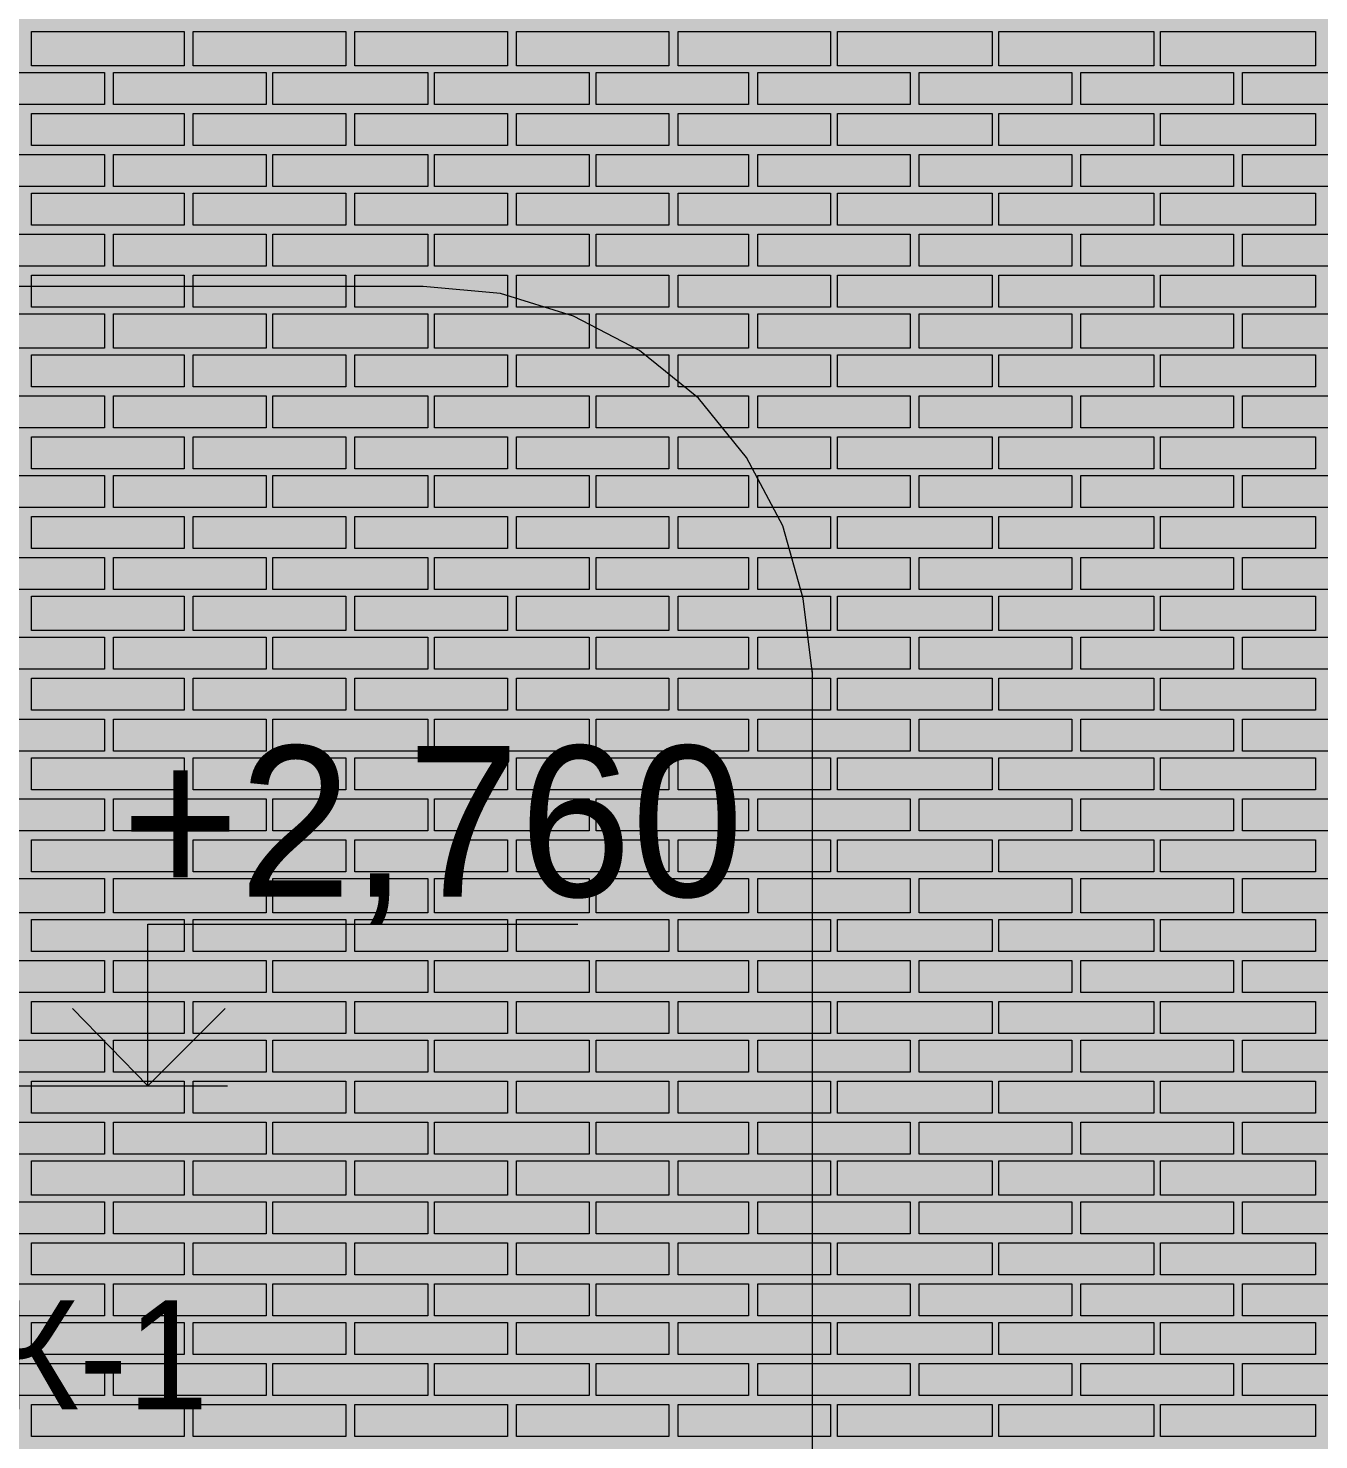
# Model space of a CAD drawing. Header units: millimetres. Extents: x -28928 to 100580, y -22867 to 36490.
# Drawn here: x 61346 to 63745, y -2663 to -40 of the extents above; entities that cross this region are included whole.
import ezdxf

# ---------------------------------------------------------------- set-up
doc = ezdxf.new("R2010")
doc.units = ezdxf.units.MM
doc.layers.add('PDF _Геометрия', color=7, linetype='Continuous', true_color=0x8f8e8d)
doc.layers.add('PDF _Сплошная заливка', color=7, linetype='Continuous', true_color=0xffffff)
doc.layers.add('PDF _Текст', color=7, linetype='Continuous')

msp = doc.modelspace()

# ---------------------------------------------------------------- hatches: boundary and pattern name
at = {"layer": 'PDF _Сплошная заливка', "true_color": 0xdcd6cf, "transparency": 33554559}
msp.add_hatch(color=254, dxfattribs=at).paths.add_polyline_path([(60798.36313073174, -2005.494765792853), (60798.36313073174, -4713.187073485198), (70224.51697688567, -4713.187073485198), (70224.51697688567, -1463.956304254396), (74070.28620765495, -1463.956304254396), (74070.28620765495, -4713.187073485198), (82294.90159227043, -4713.187073485198), (82294.90159227043, 9028.35138805342), (55763.74774611626, 9028.35138805342), (55763.74774611626, -4713.187073485198), (56851.05543842399, -4713.187073485198), (56851.05543842399, -1463.956304254396), (58251.4400538086, -1463.956304254396), (58251.4400538086, -4713.187073485198), (59499.51697688556, -4713.187073485198), (59499.51697688556, -2005.494765792853)])

# ---------------------------------------------------------------- linework, layer by layer
at = {"layer": 'PDF _Геометрия', "lineweight": 9}
for points in [[(61636.05543842405, -110.1101504082217), (61496.44005380866, -110.1101504082217), (61352.59389996251, -110.1101504082217), (61352.59389996251, -46.64861194668265), (61496.44005380866, -46.64861194668265), (61636.05543842405, -46.64861194668265)], [(61936.44005380866, -110.1101504082217), (61796.82466919327, -110.1101504082217), (61652.9785153471, -110.1101504082217), (61652.9785153471, -46.64861194668265), (61796.82466919327, -46.64861194668265), (61936.44005380866, -46.64861194668265)], [(62236.82466919327, -110.1101504082217), (62097.20928457788, -110.1101504082217), (61953.36313073176, -110.1101504082217), (61953.36313073176, -46.64861194668265), (62097.20928457788, -46.64861194668265), (62236.82466919327, -46.64861194668265)], [(62537.20928457787, -110.1101504082217), (62393.36313073174, -110.1101504082217), (62253.74774611635, -110.1101504082217), (62253.74774611635, -46.64861194668265), (62393.36313073174, -46.64861194668265), (62537.20928457787, -46.64861194668265)], [(62837.59389996252, -110.1101504082217), (62693.74774611635, -110.1101504082217), (62554.13236150096, -110.1101504082217), (62554.13236150096, -46.64861194668265), (62693.74774611635, -46.64861194668265), (62837.59389996252, -46.64861194668265)], [(63137.97851534712, -110.1101504082217), (62994.13236150096, -110.1101504082217), (62850.28620765482, -110.1101504082217), (62850.28620765482, -46.64861194668265), (62994.13236150096, -46.64861194668265), (63137.97851534712, -46.64861194668265)], [(63438.36313073173, -110.1101504082217), (63294.5169768856, -110.1101504082217), (63150.67082303943, -110.1101504082217), (63150.67082303943, -46.64861194668265), (63294.5169768856, -46.64861194668265), (63438.36313073173, -46.64861194668265)], [(63738.74774611638, -110.1101504082217), (63594.90159227021, -110.1101504082217), (63451.05543842404, -110.1101504082217), (63451.05543842404, -46.64861194668265), (63594.90159227021, -46.64861194668265), (63738.74774611638, -46.64861194668265)], [(61487.9785153471, -122.8024581005302), (61487.9785153471, -182.033227331307), (61204.51697688558, -182.033227331307), (61204.51697688558, -122.8024581005302)], [(61788.36313073174, -122.8024581005302), (61788.36313073174, -182.033227331307), (61504.90159227019, -182.033227331307), (61504.90159227019, -122.8024581005302)], [(62088.74774611635, -122.8024581005302), (62088.74774611635, -182.033227331307), (61801.05543842405, -182.033227331307), (61801.05543842405, -122.8024581005302)], [(62389.13236150096, -122.8024581005302), (62389.13236150096, -182.033227331307), (62101.44005380866, -182.033227331307), (62101.44005380866, -122.8024581005302)], [(62685.28620765482, -122.8024581005302), (62685.28620765482, -182.033227331307), (62401.82466919327, -182.033227331307), (62401.82466919327, -122.8024581005302)], [(62985.67082303943, -122.8024581005302), (62985.67082303943, -182.033227331307), (62702.20928457788, -182.033227331307), (62702.20928457788, -122.8024581005302)], [(63286.05543842404, -122.8024581005302), (63286.05543842404, -182.033227331307), (63002.59389996252, -182.033227331307), (63002.59389996252, -122.8024581005302)], [(63586.44005380868, -122.8024581005302), (63586.44005380868, -182.033227331307), (63302.97851534713, -182.033227331307), (63302.97851534713, -122.8024581005302)], [(63886.82466919329, -122.8024581005302), (63886.82466919329, -182.033227331307), (63603.36313073173, -182.033227331307), (63603.36313073173, -122.8024581005302)], [(61636.05543842405, -258.1870734851545), (61496.44005380866, -258.1870734851545), (61352.59389996251, -258.1870734851545), (61352.59389996251, -198.9563042543778), (61496.44005380866, -198.9563042543778), (61636.05543842405, -198.9563042543778)], [(61936.44005380866, -258.1870734851545), (61796.82466919327, -258.1870734851545), (61652.9785153471, -258.1870734851545), (61652.9785153471, -198.9563042543778), (61796.82466919327, -198.9563042543778), (61936.44005380866, -198.9563042543778)], [(62236.82466919327, -258.1870734851545), (62097.20928457788, -258.1870734851545), (61953.36313073176, -258.1870734851545), (61953.36313073176, -198.9563042543778), (62097.20928457788, -198.9563042543778), (62236.82466919327, -198.9563042543778)], [(62537.20928457787, -258.1870734851545), (62393.36313073174, -258.1870734851545), (62253.74774611635, -258.1870734851545), (62253.74774611635, -198.9563042543778), (62393.36313073174, -198.9563042543778), (62537.20928457787, -198.9563042543778)], [(62837.59389996252, -258.1870734851545), (62693.74774611635, -258.1870734851545), (62554.13236150096, -258.1870734851545), (62554.13236150096, -198.9563042543778), (62693.74774611635, -198.9563042543778), (62837.59389996252, -198.9563042543778)], [(63137.97851534712, -258.1870734851545), (62994.13236150096, -258.1870734851545), (62850.28620765482, -258.1870734851545), (62850.28620765482, -198.9563042543778), (62994.13236150096, -198.9563042543778), (63137.97851534712, -198.9563042543778)], [(63438.36313073173, -258.1870734851545), (63294.5169768856, -258.1870734851545), (63150.67082303943, -258.1870734851545), (63150.67082303943, -198.9563042543778), (63294.5169768856, -198.9563042543778), (63438.36313073173, -198.9563042543778)], [(63738.74774611638, -258.1870734851545), (63594.90159227021, -258.1870734851545), (63451.05543842404, -258.1870734851545), (63451.05543842404, -198.9563042543778), (63594.90159227021, -198.9563042543778), (63738.74774611638, -198.9563042543778)], [(61487.9785153471, -275.1101504082253), (61487.9785153471, -334.3409196389985), (61204.51697688558, -334.3409196389985), (61204.51697688558, -275.1101504082253)], [(61788.36313073174, -275.1101504082253), (61788.36313073174, -334.3409196389985), (61504.90159227019, -334.3409196389985), (61504.90159227019, -275.1101504082253)], [(62088.74774611635, -275.1101504082253), (62088.74774611635, -334.3409196389985), (61801.05543842405, -334.3409196389985), (61801.05543842405, -275.1101504082253)], [(62389.13236150096, -275.1101504082253), (62389.13236150096, -334.3409196389985), (62101.44005380866, -334.3409196389985), (62101.44005380866, -275.1101504082253)], [(62685.28620765482, -275.1101504082253), (62685.28620765482, -334.3409196389985), (62401.82466919327, -334.3409196389985), (62401.82466919327, -275.1101504082253)], [(62985.67082303943, -275.1101504082253), (62985.67082303943, -334.3409196389985), (62702.20928457788, -334.3409196389985), (62702.20928457788, -275.1101504082253)], [(63286.05543842404, -275.1101504082253), (63286.05543842404, -334.3409196389985), (63002.59389996252, -334.3409196389985), (63002.59389996252, -275.1101504082253)], [(63586.44005380868, -275.1101504082253), (63586.44005380868, -334.3409196389985), (63302.97851534713, -334.3409196389985), (63302.97851534713, -275.1101504082253)], [(63886.82466919329, -275.1101504082253), (63886.82466919329, -334.3409196389985), (63603.36313073173, -334.3409196389985), (63603.36313073173, -275.1101504082253)], [(61636.05543842405, -406.2639965620656), (61496.44005380866, -406.2639965620656), (61352.59389996251, -406.2639965620656), (61352.59389996251, -347.033227331307), (61496.44005380866, -347.033227331307), (61636.05543842405, -347.033227331307)], [(61936.44005380866, -406.2639965620656), (61796.82466919327, -406.2639965620656), (61652.9785153471, -406.2639965620656), (61652.9785153471, -347.033227331307), (61796.82466919327, -347.033227331307), (61936.44005380866, -347.033227331307)], [(62236.82466919327, -406.2639965620656), (62097.20928457788, -406.2639965620656), (61953.36313073176, -406.2639965620656), (61953.36313073176, -347.033227331307), (62097.20928457788, -347.033227331307), (62236.82466919327, -347.033227331307)], [(62537.20928457787, -406.2639965620656), (62393.36313073174, -406.2639965620656), (62253.74774611635, -406.2639965620656), (62253.74774611635, -347.033227331307), (62393.36313073174, -347.033227331307), (62537.20928457787, -347.033227331307)], [(62837.59389996252, -406.2639965620656), (62693.74774611635, -406.2639965620656), (62554.13236150096, -406.2639965620656), (62554.13236150096, -347.033227331307), (62693.74774611635, -347.033227331307), (62837.59389996252, -347.033227331307)], [(63137.97851534712, -406.2639965620656), (62994.13236150096, -406.2639965620656), (62850.28620765482, -406.2639965620656), (62850.28620765482, -347.033227331307), (62994.13236150096, -347.033227331307), (63137.97851534712, -347.033227331307)], [(63438.36313073173, -406.2639965620656), (63294.5169768856, -406.2639965620656), (63150.67082303943, -406.2639965620656), (63150.67082303943, -347.033227331307), (63294.5169768856, -347.033227331307), (63438.36313073173, -347.033227331307)], [(63738.74774611638, -406.2639965620656), (63594.90159227021, -406.2639965620656), (63451.05543842404, -406.2639965620656), (63451.05543842404, -347.033227331307), (63594.90159227021, -347.033227331307), (63738.74774611638, -347.033227331307)], [(61487.9785153471, -423.1870734851545), (61487.9785153471, -482.4178427159131), (61204.51697688558, -482.4178427159131), (61204.51697688558, -423.1870734851545)], [(61788.36313073174, -423.1870734851545), (61788.36313073174, -482.4178427159131), (61504.90159227019, -482.4178427159131), (61504.90159227019, -423.1870734851545)], [(62088.74774611635, -423.1870734851545), (62088.74774611635, -482.4178427159131), (61801.05543842405, -482.4178427159131), (61801.05543842405, -423.1870734851545)], [(62389.13236150096, -423.1870734851545), (62389.13236150096, -482.4178427159131), (62101.44005380866, -482.4178427159131), (62101.44005380866, -423.1870734851545)], [(62685.28620765482, -423.1870734851545), (62685.28620765482, -482.4178427159131), (62401.82466919327, -482.4178427159131), (62401.82466919327, -423.1870734851545)], [(62985.67082303943, -423.1870734851545), (62985.67082303943, -482.4178427159131), (62702.20928457788, -482.4178427159131), (62702.20928457788, -423.1870734851545)], [(63286.05543842404, -423.1870734851545), (63286.05543842404, -482.4178427159131), (63002.59389996252, -482.4178427159131), (63002.59389996252, -423.1870734851545)], [(63586.44005380868, -423.1870734851545), (63586.44005380868, -482.4178427159131), (63302.97851534713, -482.4178427159131), (63302.97851534713, -423.1870734851545)], [(63886.82466919329, -423.1870734851545), (63886.82466919329, -482.4178427159131), (63603.36313073173, -482.4178427159131), (63603.36313073173, -423.1870734851545)], [(61636.05543842405, -558.5716888697607), (61496.44005380866, -558.5716888697607), (61352.59389996251, -558.5716888697607), (61352.59389996251, -499.3409196390021), (61496.44005380866, -499.3409196390021), (61636.05543842405, -499.3409196390021)], [(61936.44005380866, -558.5716888697607), (61796.82466919327, -558.5716888697607), (61652.9785153471, -558.5716888697607), (61652.9785153471, -499.3409196390021), (61796.82466919327, -499.3409196390021), (61936.44005380866, -499.3409196390021)], [(62236.82466919327, -558.5716888697607), (62097.20928457788, -558.5716888697607), (61953.36313073176, -558.5716888697607), (61953.36313073176, -499.3409196390021), (62097.20928457788, -499.3409196390021), (62236.82466919327, -499.3409196390021)], [(62537.20928457787, -558.5716888697607), (62393.36313073174, -558.5716888697607), (62253.74774611635, -558.5716888697607), (62253.74774611635, -499.3409196390021), (62393.36313073174, -499.3409196390021), (62537.20928457787, -499.3409196390021)], [(62837.59389996252, -558.5716888697607), (62693.74774611635, -558.5716888697607), (62554.13236150096, -558.5716888697607), (62554.13236150096, -499.3409196390021), (62693.74774611635, -499.3409196390021), (62837.59389996252, -499.3409196390021)], [(63137.97851534712, -558.5716888697607), (62994.13236150096, -558.5716888697607), (62850.28620765482, -558.5716888697607), (62850.28620765482, -499.3409196390021), (62994.13236150096, -499.3409196390021), (63137.97851534712, -499.3409196390021)], [(63438.36313073173, -558.5716888697607), (63294.5169768856, -558.5716888697607), (63150.67082303943, -558.5716888697607), (63150.67082303943, -499.3409196390021), (63294.5169768856, -499.3409196390021), (63438.36313073173, -499.3409196390021)], [(63738.74774611638, -558.5716888697607), (63594.90159227021, -558.5716888697607), (63451.05543842404, -558.5716888697607), (63451.05543842404, -499.3409196390021), (63594.90159227021, -499.3409196390021), (63738.74774611638, -499.3409196390021)], [(61487.9785153471, -571.2639965620656), (61487.9785153471, -634.7255350236046), (61204.51697688558, -634.7255350236046), (61204.51697688558, -571.2639965620656)], [(61788.36313073174, -571.2639965620656), (61788.36313073174, -634.7255350236046), (61504.90159227019, -634.7255350236046), (61504.90159227019, -571.2639965620656)], [(62088.74774611635, -571.2639965620656), (62088.74774611635, -634.7255350236046), (61801.05543842405, -634.7255350236046), (61801.05543842405, -571.2639965620656)], [(62389.13236150096, -571.2639965620656), (62389.13236150096, -634.7255350236046), (62101.44005380866, -634.7255350236046), (62101.44005380866, -571.2639965620656)], [(62685.28620765482, -571.2639965620656), (62685.28620765482, -634.7255350236046), (62401.82466919327, -634.7255350236046), (62401.82466919327, -571.2639965620656)], [(62985.67082303943, -571.2639965620656), (62985.67082303943, -634.7255350236046), (62702.20928457788, -634.7255350236046), (62702.20928457788, -571.2639965620656)], [(63286.05543842404, -571.2639965620656), (63286.05543842404, -634.7255350236046), (63002.59389996252, -634.7255350236046), (63002.59389996252, -571.2639965620656)], [(63586.44005380868, -571.2639965620656), (63586.44005380868, -634.7255350236046), (63302.97851534713, -634.7255350236046), (63302.97851534713, -571.2639965620656)], [(63886.82466919329, -571.2639965620656), (63886.82466919329, -634.7255350236046), (63603.36313073173, -634.7255350236046), (63603.36313073173, -571.2639965620656)], [(61636.05543842405, -706.6486119466899), (61496.44005380866, -706.6486119466899), (61352.59389996251, -706.6486119466899), (61352.59389996251, -647.4178427159131), (61496.44005380866, -647.4178427159131), (61636.05543842405, -647.4178427159131)], [(61936.44005380866, -706.6486119466899), (61796.82466919327, -706.6486119466899), (61652.9785153471, -706.6486119466899), (61652.9785153471, -647.4178427159131), (61796.82466919327, -647.4178427159131), (61936.44005380866, -647.4178427159131)], [(62236.82466919327, -706.6486119466899), (62097.20928457788, -706.6486119466899), (61953.36313073176, -706.6486119466899), (61953.36313073176, -647.4178427159131), (62097.20928457788, -647.4178427159131), (62236.82466919327, -647.4178427159131)], [(62537.20928457787, -706.6486119466899), (62393.36313073174, -706.6486119466899), (62253.74774611635, -706.6486119466899), (62253.74774611635, -647.4178427159131), (62393.36313073174, -647.4178427159131), (62537.20928457787, -647.4178427159131)], [(62837.59389996252, -706.6486119466899), (62693.74774611635, -706.6486119466899), (62554.13236150096, -706.6486119466899), (62554.13236150096, -647.4178427159131), (62693.74774611635, -647.4178427159131), (62837.59389996252, -647.4178427159131)], [(63137.97851534712, -706.6486119466899), (62994.13236150096, -706.6486119466899), (62850.28620765482, -706.6486119466899), (62850.28620765482, -647.4178427159131), (62994.13236150096, -647.4178427159131), (63137.97851534712, -647.4178427159131)], [(63438.36313073173, -706.6486119466899), (63294.5169768856, -706.6486119466899), (63150.67082303943, -706.6486119466899), (63150.67082303943, -647.4178427159131), (63294.5169768856, -647.4178427159131), (63438.36313073173, -647.4178427159131)], [(63738.74774611638, -706.6486119466899), (63594.90159227021, -706.6486119466899), (63451.05543842404, -706.6486119466899), (63451.05543842404, -647.4178427159131), (63594.90159227021, -647.4178427159131), (63738.74774611638, -647.4178427159131)], [(61487.9785153471, -723.5716888697607), (61487.9785153471, -782.8024581005375), (61204.51697688558, -782.8024581005375), (61204.51697688558, -723.5716888697607)], [(61788.36313073174, -723.5716888697607), (61788.36313073174, -782.8024581005375), (61504.90159227019, -782.8024581005375), (61504.90159227019, -723.5716888697607)], [(62088.74774611635, -723.5716888697607), (62088.74774611635, -782.8024581005375), (61801.05543842405, -782.8024581005375), (61801.05543842405, -723.5716888697607)], [(62389.13236150096, -723.5716888697607), (62389.13236150096, -782.8024581005375), (62101.44005380866, -782.8024581005375), (62101.44005380866, -723.5716888697607)], [(62685.28620765482, -723.5716888697607), (62685.28620765482, -782.8024581005375), (62401.82466919327, -782.8024581005375), (62401.82466919327, -723.5716888697607)], [(62985.67082303943, -723.5716888697607), (62985.67082303943, -782.8024581005375), (62702.20928457788, -782.8024581005375), (62702.20928457788, -723.5716888697607)], [(63286.05543842404, -723.5716888697607), (63286.05543842404, -782.8024581005375), (63002.59389996252, -782.8024581005375), (63002.59389996252, -723.5716888697607)], [(63586.44005380868, -723.5716888697607), (63586.44005380868, -782.8024581005375), (63302.97851534713, -782.8024581005375), (63302.97851534713, -723.5716888697607)], [(63886.82466919329, -723.5716888697607), (63886.82466919329, -782.8024581005375), (63603.36313073173, -782.8024581005375), (63603.36313073173, -723.5716888697607)], [(61636.05543842405, -858.956304254385), (61496.44005380866, -858.956304254385), (61352.59389996251, -858.956304254385), (61352.59389996251, -799.7255350236082), (61496.44005380866, -799.7255350236082), (61636.05543842405, -799.7255350236082)], [(61936.44005380866, -858.956304254385), (61796.82466919327, -858.956304254385), (61652.9785153471, -858.956304254385), (61652.9785153471, -799.7255350236082), (61796.82466919327, -799.7255350236082), (61936.44005380866, -799.7255350236082)], [(62236.82466919327, -858.956304254385), (62097.20928457788, -858.956304254385), (61953.36313073176, -858.956304254385), (61953.36313073176, -799.7255350236082), (62097.20928457788, -799.7255350236082), (62236.82466919327, -799.7255350236082)], [(62537.20928457787, -858.956304254385), (62393.36313073174, -858.956304254385), (62253.74774611635, -858.956304254385), (62253.74774611635, -799.7255350236082), (62393.36313073174, -799.7255350236082), (62537.20928457787, -799.7255350236082)], [(62837.59389996252, -858.956304254385), (62693.74774611635, -858.956304254385), (62554.13236150096, -858.956304254385), (62554.13236150096, -799.7255350236082), (62693.74774611635, -799.7255350236082), (62837.59389996252, -799.7255350236082)], [(63137.97851534712, -858.956304254385), (62994.13236150096, -858.956304254385), (62850.28620765482, -858.956304254385), (62850.28620765482, -799.7255350236082), (62994.13236150096, -799.7255350236082), (63137.97851534712, -799.7255350236082)], [(63438.36313073173, -858.956304254385), (63294.5169768856, -858.956304254385), (63150.67082303943, -858.956304254385), (63150.67082303943, -799.7255350236082), (63294.5169768856, -799.7255350236082), (63438.36313073173, -799.7255350236082)], [(63738.74774611638, -858.956304254385), (63594.90159227021, -858.956304254385), (63451.05543842404, -858.956304254385), (63451.05543842404, -799.7255350236082), (63594.90159227021, -799.7255350236082), (63738.74774611638, -799.7255350236082)], [(61487.9785153471, -871.6486119466936), (61487.9785153471, -930.8793811774667), (61204.51697688558, -930.8793811774667), (61204.51697688558, -871.6486119466936)], [(61788.36313073174, -871.6486119466936), (61788.36313073174, -930.8793811774667), (61504.90159227019, -930.8793811774667), (61504.90159227019, -871.6486119466936)], [(62088.74774611635, -871.6486119466936), (62088.74774611635, -930.8793811774667), (61801.05543842405, -930.8793811774667), (61801.05543842405, -871.6486119466936)], [(62389.13236150096, -871.6486119466936), (62389.13236150096, -930.8793811774667), (62101.44005380866, -930.8793811774667), (62101.44005380866, -871.6486119466936)], [(62685.28620765482, -871.6486119466936), (62685.28620765482, -930.8793811774667), (62401.82466919327, -930.8793811774667), (62401.82466919327, -871.6486119466936)], [(62985.67082303943, -871.6486119466936), (62985.67082303943, -930.8793811774667), (62702.20928457788, -930.8793811774667), (62702.20928457788, -871.6486119466936)], [(63286.05543842404, -871.6486119466936), (63286.05543842404, -930.8793811774667), (63002.59389996252, -930.8793811774667), (63002.59389996252, -871.6486119466936)], [(63586.44005380868, -871.6486119466936), (63586.44005380868, -930.8793811774667), (63302.97851534713, -930.8793811774667), (63302.97851534713, -871.6486119466936)], [(63886.82466919329, -871.6486119466936), (63886.82466919329, -930.8793811774667), (63603.36313073173, -930.8793811774667), (63603.36313073173, -871.6486119466936)], [(61636.05543842405, -1007.033227331314), (61496.44005380866, -1007.033227331314), (61352.59389996251, -1007.033227331314), (61352.59389996251, -947.8024581005375), (61496.44005380866, -947.8024581005375), (61636.05543842405, -947.8024581005375)], [(61936.44005380866, -1007.033227331314), (61796.82466919327, -1007.033227331314), (61652.9785153471, -1007.033227331314), (61652.9785153471, -947.8024581005375), (61796.82466919327, -947.8024581005375), (61936.44005380866, -947.8024581005375)], [(62236.82466919327, -1007.033227331314), (62097.20928457788, -1007.033227331314), (61953.36313073176, -1007.033227331314), (61953.36313073176, -947.8024581005375), (62097.20928457788, -947.8024581005375), (62236.82466919327, -947.8024581005375)], [(62537.20928457787, -1007.033227331314), (62393.36313073174, -1007.033227331314), (62253.74774611635, -1007.033227331314), (62253.74774611635, -947.8024581005375), (62393.36313073174, -947.8024581005375), (62537.20928457787, -947.8024581005375)], [(62837.59389996252, -1007.033227331314), (62693.74774611635, -1007.033227331314), (62554.13236150096, -1007.033227331314), (62554.13236150096, -947.8024581005375), (62693.74774611635, -947.8024581005375), (62837.59389996252, -947.8024581005375)], [(63137.97851534712, -1007.033227331314), (62994.13236150096, -1007.033227331314), (62850.28620765482, -1007.033227331314), (62850.28620765482, -947.8024581005375), (62994.13236150096, -947.8024581005375), (63137.97851534712, -947.8024581005375)], [(63438.36313073173, -1007.033227331314), (63294.5169768856, -1007.033227331314), (63150.67082303943, -1007.033227331314), (63150.67082303943, -947.8024581005375), (63294.5169768856, -947.8024581005375), (63438.36313073173, -947.8024581005375)], [(63738.74774611638, -1007.033227331314), (63594.90159227021, -1007.033227331314), (63451.05543842404, -1007.033227331314), (63451.05543842404, -947.8024581005375), (63594.90159227021, -947.8024581005375), (63738.74774611638, -947.8024581005375)], [(61487.9785153471, -1023.956304254385), (61487.9785153471, -1083.187073485162), (61204.51697688558, -1083.187073485162), (61204.51697688558, -1023.956304254385)], [(61788.36313073174, -1023.956304254385), (61788.36313073174, -1083.187073485162), (61504.90159227019, -1083.187073485162), (61504.90159227019, -1023.956304254385)], [(62088.74774611635, -1023.956304254385), (62088.74774611635, -1083.187073485162), (61801.05543842405, -1083.187073485162), (61801.05543842405, -1023.956304254385)], [(62389.13236150096, -1023.956304254385), (62389.13236150096, -1083.187073485162), (62101.44005380866, -1083.187073485162), (62101.44005380866, -1023.956304254385)], [(62685.28620765482, -1023.956304254385), (62685.28620765482, -1083.187073485162), (62401.82466919327, -1083.187073485162), (62401.82466919327, -1023.956304254385)], [(62985.67082303943, -1023.956304254385), (62985.67082303943, -1083.187073485162), (62702.20928457788, -1083.187073485162), (62702.20928457788, -1023.956304254385)], [(63286.05543842404, -1023.956304254385), (63286.05543842404, -1083.187073485162), (63002.59389996252, -1083.187073485162), (63002.59389996252, -1023.956304254385)], [(63586.44005380868, -1023.956304254385), (63586.44005380868, -1083.187073485162), (63302.97851534713, -1083.187073485162), (63302.97851534713, -1023.956304254385)], [(63886.82466919329, -1023.956304254385), (63886.82466919329, -1083.187073485162), (63603.36313073173, -1083.187073485162), (63603.36313073173, -1023.956304254385)], [(61636.05543842405, -1159.340919639009), (61496.44005380866, -1159.340919639009), (61352.59389996251, -1159.340919639009), (61352.59389996251, -1095.87938117747), (61496.44005380866, -1095.87938117747), (61636.05543842405, -1095.87938117747)], [(61936.44005380866, -1159.340919639009), (61796.82466919327, -1159.340919639009), (61652.9785153471, -1159.340919639009), (61652.9785153471, -1095.87938117747), (61796.82466919327, -1095.87938117747), (61936.44005380866, -1095.87938117747)], [(62236.82466919327, -1159.340919639009), (62097.20928457788, -1159.340919639009), (61953.36313073176, -1159.340919639009), (61953.36313073176, -1095.87938117747), (62097.20928457788, -1095.87938117747), (62236.82466919327, -1095.87938117747)], [(62537.20928457787, -1159.340919639009), (62393.36313073174, -1159.340919639009), (62253.74774611635, -1159.340919639009), (62253.74774611635, -1095.87938117747), (62393.36313073174, -1095.87938117747), (62537.20928457787, -1095.87938117747)], [(62837.59389996252, -1159.340919639009), (62693.74774611635, -1159.340919639009), (62554.13236150096, -1159.340919639009), (62554.13236150096, -1095.87938117747), (62693.74774611635, -1095.87938117747), (62837.59389996252, -1095.87938117747)], [(63137.97851534712, -1159.340919639009), (62994.13236150096, -1159.340919639009), (62850.28620765482, -1159.340919639009), (62850.28620765482, -1095.87938117747), (62994.13236150096, -1095.87938117747), (63137.97851534712, -1095.87938117747)], [(63438.36313073173, -1159.340919639009), (63294.5169768856, -1159.340919639009), (63150.67082303943, -1159.340919639009), (63150.67082303943, -1095.87938117747), (63294.5169768856, -1095.87938117747), (63438.36313073173, -1095.87938117747)], [(63738.74774611638, -1159.340919639009), (63594.90159227021, -1159.340919639009), (63451.05543842404, -1159.340919639009), (63451.05543842404, -1095.87938117747), (63594.90159227021, -1095.87938117747), (63738.74774611638, -1095.87938117747)], [(61487.9785153471, -1172.033227331318), (61487.9785153471, -1231.263996562076), (61204.51697688558, -1231.263996562076), (61204.51697688558, -1172.033227331318)], [(61788.36313073174, -1172.033227331318), (61788.36313073174, -1231.263996562076), (61504.90159227019, -1231.263996562076), (61504.90159227019, -1172.033227331318)], [(62088.74774611635, -1172.033227331318), (62088.74774611635, -1231.263996562076), (61801.05543842405, -1231.263996562076), (61801.05543842405, -1172.033227331318)], [(62389.13236150096, -1172.033227331318), (62389.13236150096, -1231.263996562076), (62101.44005380866, -1231.263996562076), (62101.44005380866, -1172.033227331318)], [(62685.28620765482, -1172.033227331318), (62685.28620765482, -1231.263996562076), (62401.82466919327, -1231.263996562076), (62401.82466919327, -1172.033227331318)], [(62985.67082303943, -1172.033227331318), (62985.67082303943, -1231.263996562076), (62702.20928457788, -1231.263996562076), (62702.20928457788, -1172.033227331318)], [(63286.05543842404, -1172.033227331318), (63286.05543842404, -1231.263996562076), (63002.59389996252, -1231.263996562076), (63002.59389996252, -1172.033227331318)], [(63586.44005380868, -1172.033227331318), (63586.44005380868, -1231.263996562076), (63302.97851534713, -1231.263996562076), (63302.97851534713, -1172.033227331318)], [(63886.82466919329, -1172.033227331318), (63886.82466919329, -1231.263996562076), (63603.36313073173, -1231.263996562076), (63603.36313073173, -1172.033227331318)], [(61636.05543842405, -1307.41784271592), (61496.44005380866, -1307.41784271592), (61352.59389996251, -1307.41784271592), (61352.59389996251, -1248.187073485165), (61496.44005380866, -1248.187073485165), (61636.05543842405, -1248.187073485165)], [(61936.44005380866, -1307.41784271592), (61796.82466919327, -1307.41784271592), (61652.9785153471, -1307.41784271592), (61652.9785153471, -1248.187073485165), (61796.82466919327, -1248.187073485165), (61936.44005380866, -1248.187073485165)], [(62236.82466919327, -1307.41784271592), (62097.20928457788, -1307.41784271592), (61953.36313073176, -1307.41784271592), (61953.36313073176, -1248.187073485165), (62097.20928457788, -1248.187073485165), (62236.82466919327, -1248.187073485165)], [(62537.20928457787, -1307.41784271592), (62393.36313073174, -1307.41784271592), (62253.74774611635, -1307.41784271592), (62253.74774611635, -1248.187073485165), (62393.36313073174, -1248.187073485165), (62537.20928457787, -1248.187073485165)], [(62837.59389996252, -1307.41784271592), (62693.74774611635, -1307.41784271592), (62554.13236150096, -1307.41784271592), (62554.13236150096, -1248.187073485165), (62693.74774611635, -1248.187073485165), (62837.59389996252, -1248.187073485165)], [(63137.97851534712, -1307.41784271592), (62994.13236150096, -1307.41784271592), (62850.28620765482, -1307.41784271592), (62850.28620765482, -1248.187073485165), (62994.13236150096, -1248.187073485165), (63137.97851534712, -1248.187073485165)], [(63438.36313073173, -1307.41784271592), (63294.5169768856, -1307.41784271592), (63150.67082303943, -1307.41784271592), (63150.67082303943, -1248.187073485165), (63294.5169768856, -1248.187073485165), (63438.36313073173, -1248.187073485165)], [(63738.74774611638, -1307.41784271592), (63594.90159227021, -1307.41784271592), (63451.05543842404, -1307.41784271592), (63451.05543842404, -1248.187073485165), (63594.90159227021, -1248.187073485165), (63738.74774611638, -1248.187073485165)], [(61487.9785153471, -1324.340919639009), (61487.9785153471, -1383.571688869768), (61204.51697688558, -1383.571688869768), (61204.51697688558, -1324.340919639009)], [(61788.36313073174, -1324.340919639009), (61788.36313073174, -1383.571688869768), (61504.90159227019, -1383.571688869768), (61504.90159227019, -1324.340919639009)], [(62088.74774611635, -1324.340919639009), (62088.74774611635, -1383.571688869768), (61801.05543842405, -1383.571688869768), (61801.05543842405, -1324.340919639009)], [(62389.13236150096, -1324.340919639009), (62389.13236150096, -1383.571688869768), (62101.44005380866, -1383.571688869768), (62101.44005380866, -1324.340919639009)], [(62685.28620765482, -1324.340919639009), (62685.28620765482, -1383.571688869768), (62401.82466919327, -1383.571688869768), (62401.82466919327, -1324.340919639009)], [(62985.67082303943, -1324.340919639009), (62985.67082303943, -1383.571688869768), (62702.20928457788, -1383.571688869768), (62702.20928457788, -1324.340919639009)], [(63286.05543842404, -1324.340919639009), (63286.05543842404, -1383.571688869768), (63002.59389996252, -1383.571688869768), (63002.59389996252, -1324.340919639009)], [(63586.44005380868, -1324.340919639009), (63586.44005380868, -1383.571688869768), (63302.97851534713, -1383.571688869768), (63302.97851534713, -1324.340919639009)], [(63886.82466919329, -1324.340919639009), (63886.82466919329, -1383.571688869768), (63603.36313073173, -1383.571688869768), (63603.36313073173, -1324.340919639009)], [(61636.05543842405, -1455.494765792853), (61496.44005380866, -1455.494765792853), (61352.59389996251, -1455.494765792853), (61352.59389996251, -1396.263996562076), (61496.44005380866, -1396.263996562076), (61636.05543842405, -1396.263996562076)], [(61936.44005380866, -1455.494765792853), (61796.82466919327, -1455.494765792853), (61652.9785153471, -1455.494765792853), (61652.9785153471, -1396.263996562076), (61796.82466919327, -1396.263996562076), (61936.44005380866, -1396.263996562076)], [(62236.82466919327, -1455.494765792853), (62097.20928457788, -1455.494765792853), (61953.36313073176, -1455.494765792853), (61953.36313073176, -1396.263996562076), (62097.20928457788, -1396.263996562076), (62236.82466919327, -1396.263996562076)], [(62537.20928457787, -1455.494765792853), (62393.36313073174, -1455.494765792853), (62253.74774611635, -1455.494765792853), (62253.74774611635, -1396.263996562076), (62393.36313073174, -1396.263996562076), (62537.20928457787, -1396.263996562076)], [(62837.59389996252, -1455.494765792853), (62693.74774611635, -1455.494765792853), (62554.13236150096, -1455.494765792853), (62554.13236150096, -1396.263996562076), (62693.74774611635, -1396.263996562076), (62837.59389996252, -1396.263996562076)], [(63137.97851534712, -1455.494765792853), (62994.13236150096, -1455.494765792853), (62850.28620765482, -1455.494765792853), (62850.28620765482, -1396.263996562076), (62994.13236150096, -1396.263996562076), (63137.97851534712, -1396.263996562076)], [(63438.36313073173, -1455.494765792853), (63294.5169768856, -1455.494765792853), (63150.67082303943, -1455.494765792853), (63150.67082303943, -1396.263996562076), (63294.5169768856, -1396.263996562076), (63438.36313073173, -1396.263996562076)], [(63738.74774611638, -1455.494765792853), (63594.90159227021, -1455.494765792853), (63451.05543842404, -1455.494765792853), (63451.05543842404, -1396.263996562076), (63594.90159227021, -1396.263996562076), (63738.74774611638, -1396.263996562076)], [(61487.9785153471, -1472.417842715924), (61487.9785153471, -1531.648611946701), (61204.51697688558, -1531.648611946701), (61204.51697688558, -1472.417842715924)], [(61788.36313073174, -1472.417842715924), (61788.36313073174, -1531.648611946701), (61504.90159227019, -1531.648611946701), (61504.90159227019, -1472.417842715924)], [(62088.74774611635, -1472.417842715924), (62088.74774611635, -1531.648611946701), (61801.05543842405, -1531.648611946701), (61801.05543842405, -1472.417842715924)], [(62389.13236150096, -1472.417842715924), (62389.13236150096, -1531.648611946701), (62101.44005380866, -1531.648611946701), (62101.44005380866, -1472.417842715924)], [(62685.28620765482, -1472.417842715924), (62685.28620765482, -1531.648611946701), (62401.82466919327, -1531.648611946701), (62401.82466919327, -1472.417842715924)], [(62985.67082303943, -1472.417842715924), (62985.67082303943, -1531.648611946701), (62702.20928457788, -1531.648611946701), (62702.20928457788, -1472.417842715924)], [(63286.05543842404, -1472.417842715924), (63286.05543842404, -1531.648611946701), (63002.59389996252, -1531.648611946701), (63002.59389996252, -1472.417842715924)], [(63586.44005380868, -1472.417842715924), (63586.44005380868, -1531.648611946701), (63302.97851534713, -1531.648611946701), (63302.97851534713, -1472.417842715924)], [(63886.82466919329, -1472.417842715924), (63886.82466919329, -1531.648611946701), (63603.36313073173, -1531.648611946701), (63603.36313073173, -1472.417842715924)], [(61636.05543842405, -1607.802458100548), (61496.44005380866, -1607.802458100548), (61352.59389996251, -1607.802458100548), (61352.59389996251, -1548.571688869772), (61496.44005380866, -1548.571688869772), (61636.05543842405, -1548.571688869772)], [(61936.44005380866, -1607.802458100548), (61796.82466919327, -1607.802458100548), (61652.9785153471, -1607.802458100548), (61652.9785153471, -1548.571688869772), (61796.82466919327, -1548.571688869772), (61936.44005380866, -1548.571688869772)], [(62236.82466919327, -1607.802458100548), (62097.20928457788, -1607.802458100548), (61953.36313073176, -1607.802458100548), (61953.36313073176, -1548.571688869772), (62097.20928457788, -1548.571688869772), (62236.82466919327, -1548.571688869772)], [(62537.20928457787, -1607.802458100548), (62393.36313073174, -1607.802458100548), (62253.74774611635, -1607.802458100548), (62253.74774611635, -1548.571688869772), (62393.36313073174, -1548.571688869772), (62537.20928457787, -1548.571688869772)], [(62837.59389996252, -1607.802458100548), (62693.74774611635, -1607.802458100548), (62554.13236150096, -1607.802458100548), (62554.13236150096, -1548.571688869772), (62693.74774611635, -1548.571688869772), (62837.59389996252, -1548.571688869772)], [(63137.97851534712, -1607.802458100548), (62994.13236150096, -1607.802458100548), (62850.28620765482, -1607.802458100548), (62850.28620765482, -1548.571688869772), (62994.13236150096, -1548.571688869772), (63137.97851534712, -1548.571688869772)], [(63438.36313073173, -1607.802458100548), (63294.5169768856, -1607.802458100548), (63150.67082303943, -1607.802458100548), (63150.67082303943, -1548.571688869772), (63294.5169768856, -1548.571688869772), (63438.36313073173, -1548.571688869772)], [(63738.74774611638, -1607.802458100548), (63594.90159227021, -1607.802458100548), (63451.05543842404, -1607.802458100548), (63451.05543842404, -1548.571688869772), (63594.90159227021, -1548.571688869772), (63738.74774611638, -1548.571688869772)], [(61487.9785153471, -1620.494765792853), (61487.9785153471, -1683.956304254392), (61204.51697688558, -1683.956304254392), (61204.51697688558, -1620.494765792853)], [(61788.36313073174, -1620.494765792853), (61788.36313073174, -1683.956304254392), (61504.90159227019, -1683.956304254392), (61504.90159227019, -1620.494765792853)], [(62088.74774611635, -1620.494765792853), (62088.74774611635, -1683.956304254392), (61801.05543842405, -1683.956304254392), (61801.05543842405, -1620.494765792853)], [(62389.13236150096, -1620.494765792853), (62389.13236150096, -1683.956304254392), (62101.44005380866, -1683.956304254392), (62101.44005380866, -1620.494765792853)], [(62685.28620765482, -1620.494765792853), (62685.28620765482, -1683.956304254392), (62401.82466919327, -1683.956304254392), (62401.82466919327, -1620.494765792853)], [(62985.67082303943, -1620.494765792853), (62985.67082303943, -1683.956304254392), (62702.20928457788, -1683.956304254392), (62702.20928457788, -1620.494765792853)], [(63286.05543842404, -1620.494765792853), (63286.05543842404, -1683.956304254392), (63002.59389996252, -1683.956304254392), (63002.59389996252, -1620.494765792853)], [(63586.44005380868, -1620.494765792853), (63586.44005380868, -1683.956304254392), (63302.97851534713, -1683.956304254392), (63302.97851534713, -1620.494765792853)], [(63886.82466919329, -1620.494765792853), (63886.82466919329, -1683.956304254392), (63603.36313073173, -1683.956304254392), (63603.36313073173, -1620.494765792853)], [(61636.05543842405, -1755.879381177478), (61496.44005380866, -1755.879381177478), (61352.59389996251, -1755.879381177478), (61352.59389996251, -1696.648611946701), (61496.44005380866, -1696.648611946701), (61636.05543842405, -1696.648611946701)], [(61936.44005380866, -1755.879381177478), (61796.82466919327, -1755.879381177478), (61652.9785153471, -1755.879381177478), (61652.9785153471, -1696.648611946701), (61796.82466919327, -1696.648611946701), (61936.44005380866, -1696.648611946701)], [(62236.82466919327, -1755.879381177478), (62097.20928457788, -1755.879381177478), (61953.36313073176, -1755.879381177478), (61953.36313073176, -1696.648611946701), (62097.20928457788, -1696.648611946701), (62236.82466919327, -1696.648611946701)], [(62537.20928457787, -1755.879381177478), (62393.36313073174, -1755.879381177478), (62253.74774611635, -1755.879381177478), (62253.74774611635, -1696.648611946701), (62393.36313073174, -1696.648611946701), (62537.20928457787, -1696.648611946701)], [(62837.59389996252, -1755.879381177478), (62693.74774611635, -1755.879381177478), (62554.13236150096, -1755.879381177478), (62554.13236150096, -1696.648611946701), (62693.74774611635, -1696.648611946701), (62837.59389996252, -1696.648611946701)], [(63137.97851534712, -1755.879381177478), (62994.13236150096, -1755.879381177478), (62850.28620765482, -1755.879381177478), (62850.28620765482, -1696.648611946701), (62994.13236150096, -1696.648611946701), (63137.97851534712, -1696.648611946701)], [(63438.36313073173, -1755.879381177478), (63294.5169768856, -1755.879381177478), (63150.67082303943, -1755.879381177478), (63150.67082303943, -1696.648611946701), (63294.5169768856, -1696.648611946701), (63438.36313073173, -1696.648611946701)], [(63738.74774611638, -1755.879381177478), (63594.90159227021, -1755.879381177478), (63451.05543842404, -1755.879381177478), (63451.05543842404, -1696.648611946701), (63594.90159227021, -1696.648611946701), (63738.74774611638, -1696.648611946701)], [(61487.9785153471, -1772.802458100548), (61487.9785153471, -1832.033227331325), (61204.51697688558, -1832.033227331325), (61204.51697688558, -1772.802458100548)], [(61788.36313073174, -1772.802458100548), (61788.36313073174, -1832.033227331325), (61504.90159227019, -1832.033227331325), (61504.90159227019, -1772.802458100548)], [(62088.74774611635, -1772.802458100548), (62088.74774611635, -1832.033227331325), (61801.05543842405, -1832.033227331325), (61801.05543842405, -1772.802458100548)], [(62389.13236150096, -1772.802458100548), (62389.13236150096, -1832.033227331325), (62101.44005380866, -1832.033227331325), (62101.44005380866, -1772.802458100548)], [(62685.28620765482, -1772.802458100548), (62685.28620765482, -1832.033227331325), (62401.82466919327, -1832.033227331325), (62401.82466919327, -1772.802458100548)], [(62985.67082303943, -1772.802458100548), (62985.67082303943, -1832.033227331325), (62702.20928457788, -1832.033227331325), (62702.20928457788, -1772.802458100548)], [(63286.05543842404, -1772.802458100548), (63286.05543842404, -1832.033227331325), (63002.59389996252, -1832.033227331325), (63002.59389996252, -1772.802458100548)], [(63586.44005380868, -1772.802458100548), (63586.44005380868, -1832.033227331325), (63302.97851534713, -1832.033227331325), (63302.97851534713, -1772.802458100548)], [(63886.82466919329, -1772.802458100548), (63886.82466919329, -1832.033227331325), (63603.36313073173, -1832.033227331325), (63603.36313073173, -1772.802458100548)], [(61636.05543842405, -1908.187073485173), (61496.44005380866, -1908.187073485173), (61352.59389996251, -1908.187073485173), (61352.59389996251, -1848.956304254396), (61496.44005380866, -1848.956304254396), (61636.05543842405, -1848.956304254396)], [(61936.44005380866, -1908.187073485173), (61796.82466919327, -1908.187073485173), (61652.9785153471, -1908.187073485173), (61652.9785153471, -1848.956304254396), (61796.82466919327, -1848.956304254396), (61936.44005380866, -1848.956304254396)], [(62236.82466919327, -1908.187073485173), (62097.20928457788, -1908.187073485173), (61953.36313073176, -1908.187073485173), (61953.36313073176, -1848.956304254396), (62097.20928457788, -1848.956304254396), (62236.82466919327, -1848.956304254396)], [(62537.20928457787, -1908.187073485173), (62393.36313073174, -1908.187073485173), (62253.74774611635, -1908.187073485173), (62253.74774611635, -1848.956304254396), (62393.36313073174, -1848.956304254396), (62537.20928457787, -1848.956304254396)], [(62837.59389996252, -1908.187073485173), (62693.74774611635, -1908.187073485173), (62554.13236150096, -1908.187073485173), (62554.13236150096, -1848.956304254396), (62693.74774611635, -1848.956304254396), (62837.59389996252, -1848.956304254396)], [(63137.97851534712, -1908.187073485173), (62994.13236150096, -1908.187073485173), (62850.28620765482, -1908.187073485173), (62850.28620765482, -1848.956304254396), (62994.13236150096, -1848.956304254396), (63137.97851534712, -1848.956304254396)], [(63438.36313073173, -1908.187073485173), (63294.5169768856, -1908.187073485173), (63150.67082303943, -1908.187073485173), (63150.67082303943, -1848.956304254396), (63294.5169768856, -1848.956304254396), (63438.36313073173, -1848.956304254396)], [(63738.74774611638, -1908.187073485173), (63594.90159227021, -1908.187073485173), (63451.05543842404, -1908.187073485173), (63451.05543842404, -1848.956304254396), (63594.90159227021, -1848.956304254396), (63738.74774611638, -1848.956304254396)], [(61487.9785153471, -1920.879381177481), (61487.9785153471, -1980.110150408236), (61204.51697688558, -1980.110150408236), (61204.51697688558, -1920.879381177481)], [(61788.36313073174, -1920.879381177481), (61788.36313073174, -1980.110150408236), (61504.90159227019, -1980.110150408236), (61504.90159227019, -1920.879381177481)], [(62088.74774611635, -1920.879381177481), (62088.74774611635, -1980.110150408236), (61801.05543842405, -1980.110150408236), (61801.05543842405, -1920.879381177481)], [(62389.13236150096, -1920.879381177481), (62389.13236150096, -1980.110150408236), (62101.44005380866, -1980.110150408236), (62101.44005380866, -1920.879381177481)], [(62685.28620765482, -1920.879381177481), (62685.28620765482, -1980.110150408236), (62401.82466919327, -1980.110150408236), (62401.82466919327, -1920.879381177481)], [(62985.67082303943, -1920.879381177481), (62985.67082303943, -1980.110150408236), (62702.20928457788, -1980.110150408236), (62702.20928457788, -1920.879381177481)], [(63286.05543842404, -1920.879381177481), (63286.05543842404, -1980.110150408236), (63002.59389996252, -1980.110150408236), (63002.59389996252, -1920.879381177481)], [(63586.44005380868, -1920.879381177481), (63586.44005380868, -1980.110150408236), (63302.97851534713, -1980.110150408236), (63302.97851534713, -1920.879381177481)], [(63886.82466919329, -1920.879381177481), (63886.82466919329, -1980.110150408236), (63603.36313073173, -1980.110150408236), (63603.36313073173, -1920.879381177481)], [(61636.05543842405, -2056.263996562084), (61496.44005380866, -2056.263996562084), (61352.59389996251, -2056.263996562084), (61352.59389996251, -1997.033227331325), (61496.44005380866, -1997.033227331325), (61636.05543842405, -1997.033227331325)], [(61936.44005380866, -2056.263996562084), (61796.82466919327, -2056.263996562084), (61652.9785153471, -2056.263996562084), (61652.9785153471, -1997.033227331325), (61796.82466919327, -1997.033227331325), (61936.44005380866, -1997.033227331325)], [(62236.82466919327, -2056.263996562084), (62097.20928457788, -2056.263996562084), (61953.36313073176, -2056.263996562084), (61953.36313073176, -1997.033227331325), (62097.20928457788, -1997.033227331325), (62236.82466919327, -1997.033227331325)], [(62537.20928457787, -2056.263996562084), (62393.36313073174, -2056.263996562084), (62253.74774611635, -2056.263996562084), (62253.74774611635, -1997.033227331325), (62393.36313073174, -1997.033227331325), (62537.20928457787, -1997.033227331325)], [(62837.59389996252, -2056.263996562084), (62693.74774611635, -2056.263996562084), (62554.13236150096, -2056.263996562084), (62554.13236150096, -1997.033227331325), (62693.74774611635, -1997.033227331325), (62837.59389996252, -1997.033227331325)], [(63137.97851534712, -2056.263996562084), (62994.13236150096, -2056.263996562084), (62850.28620765482, -2056.263996562084), (62850.28620765482, -1997.033227331325), (62994.13236150096, -1997.033227331325), (63137.97851534712, -1997.033227331325)], [(63438.36313073173, -2056.263996562084), (63294.5169768856, -2056.263996562084), (63150.67082303943, -2056.263996562084), (63150.67082303943, -1997.033227331325), (63294.5169768856, -1997.033227331325), (63438.36313073173, -1997.033227331325)], [(63738.74774611638, -2056.263996562084), (63594.90159227021, -2056.263996562084), (63451.05543842404, -2056.263996562084), (63451.05543842404, -1997.033227331325), (63594.90159227021, -1997.033227331325), (63738.74774611638, -1997.033227331325)], [(61487.9785153471, -2073.187073485173), (61487.9785153471, -2132.417842715931), (61204.51697688558, -2132.417842715931), (61204.51697688558, -2073.187073485173)], [(61788.36313073174, -2073.187073485173), (61788.36313073174, -2132.417842715931), (61504.90159227019, -2132.417842715931), (61504.90159227019, -2073.187073485173)], [(62088.74774611635, -2073.187073485173), (62088.74774611635, -2132.417842715931), (61801.05543842405, -2132.417842715931), (61801.05543842405, -2073.187073485173)], [(62389.13236150096, -2073.187073485173), (62389.13236150096, -2132.417842715931), (62101.44005380866, -2132.417842715931), (62101.44005380866, -2073.187073485173)], [(62685.28620765482, -2073.187073485173), (62685.28620765482, -2132.417842715931), (62401.82466919327, -2132.417842715931), (62401.82466919327, -2073.187073485173)], [(62985.67082303943, -2073.187073485173), (62985.67082303943, -2132.417842715931), (62702.20928457788, -2132.417842715931), (62702.20928457788, -2073.187073485173)], [(63286.05543842404, -2073.187073485173), (63286.05543842404, -2132.417842715931), (63002.59389996252, -2132.417842715931), (63002.59389996252, -2073.187073485173)], [(63586.44005380868, -2073.187073485173), (63586.44005380868, -2132.417842715931), (63302.97851534713, -2132.417842715931), (63302.97851534713, -2073.187073485173)], [(63886.82466919329, -2073.187073485173), (63886.82466919329, -2132.417842715931), (63603.36313073173, -2132.417842715931), (63603.36313073173, -2073.187073485173)], [(61636.05543842405, -2208.571688869779), (61496.44005380866, -2208.571688869779), (61352.59389996251, -2208.571688869779), (61352.59389996251, -2145.11015040824), (61496.44005380866, -2145.11015040824), (61636.05543842405, -2145.11015040824)], [(61936.44005380866, -2208.571688869779), (61796.82466919327, -2208.571688869779), (61652.9785153471, -2208.571688869779), (61652.9785153471, -2145.11015040824), (61796.82466919327, -2145.11015040824), (61936.44005380866, -2145.11015040824)], [(62236.82466919327, -2208.571688869779), (62097.20928457788, -2208.571688869779), (61953.36313073176, -2208.571688869779), (61953.36313073176, -2145.11015040824), (62097.20928457788, -2145.11015040824), (62236.82466919327, -2145.11015040824)], [(62537.20928457787, -2208.571688869779), (62393.36313073174, -2208.571688869779), (62253.74774611635, -2208.571688869779), (62253.74774611635, -2145.11015040824), (62393.36313073174, -2145.11015040824), (62537.20928457787, -2145.11015040824)], [(62837.59389996252, -2208.571688869779), (62693.74774611635, -2208.571688869779), (62554.13236150096, -2208.571688869779), (62554.13236150096, -2145.11015040824), (62693.74774611635, -2145.11015040824), (62837.59389996252, -2145.11015040824)], [(63137.97851534712, -2208.571688869779), (62994.13236150096, -2208.571688869779), (62850.28620765482, -2208.571688869779), (62850.28620765482, -2145.11015040824), (62994.13236150096, -2145.11015040824), (63137.97851534712, -2145.11015040824)], [(63438.36313073173, -2208.571688869779), (63294.5169768856, -2208.571688869779), (63150.67082303943, -2208.571688869779), (63150.67082303943, -2145.11015040824), (63294.5169768856, -2145.11015040824), (63438.36313073173, -2145.11015040824)], [(63738.74774611638, -2208.571688869779), (63594.90159227021, -2208.571688869779), (63451.05543842404, -2208.571688869779), (63451.05543842404, -2145.11015040824), (63594.90159227021, -2145.11015040824), (63738.74774611638, -2145.11015040824)], [(61487.9785153471, -2221.263996562087), (61487.9785153471, -2280.494765792861), (61204.51697688558, -2280.494765792861), (61204.51697688558, -2221.263996562087)], [(61788.36313073174, -2221.263996562087), (61788.36313073174, -2280.494765792861), (61504.90159227019, -2280.494765792861), (61504.90159227019, -2221.263996562087)], [(62088.74774611635, -2221.263996562087), (62088.74774611635, -2280.494765792861), (61801.05543842405, -2280.494765792861), (61801.05543842405, -2221.263996562087)], [(62389.13236150096, -2221.263996562087), (62389.13236150096, -2280.494765792861), (62101.44005380866, -2280.494765792861), (62101.44005380866, -2221.263996562087)], [(62685.28620765482, -2221.263996562087), (62685.28620765482, -2280.494765792861), (62401.82466919327, -2280.494765792861), (62401.82466919327, -2221.263996562087)], [(62985.67082303943, -2221.263996562087), (62985.67082303943, -2280.494765792861), (62702.20928457788, -2280.494765792861), (62702.20928457788, -2221.263996562087)], [(63286.05543842404, -2221.263996562087), (63286.05543842404, -2280.494765792861), (63002.59389996252, -2280.494765792861), (63002.59389996252, -2221.263996562087)], [(63586.44005380868, -2221.263996562087), (63586.44005380868, -2280.494765792861), (63302.97851534713, -2280.494765792861), (63302.97851534713, -2221.263996562087)], [(63886.82466919329, -2221.263996562087), (63886.82466919329, -2280.494765792861), (63603.36313073173, -2280.494765792861), (63603.36313073173, -2221.263996562087)], [(61636.05543842405, -2356.648611946708), (61496.44005380866, -2356.648611946708), (61352.59389996251, -2356.648611946708), (61352.59389996251, -2297.417842715931), (61496.44005380866, -2297.417842715931), (61636.05543842405, -2297.417842715931)], [(61936.44005380866, -2356.648611946708), (61796.82466919327, -2356.648611946708), (61652.9785153471, -2356.648611946708), (61652.9785153471, -2297.417842715931), (61796.82466919327, -2297.417842715931), (61936.44005380866, -2297.417842715931)], [(62236.82466919327, -2356.648611946708), (62097.20928457788, -2356.648611946708), (61953.36313073176, -2356.648611946708), (61953.36313073176, -2297.417842715931), (62097.20928457788, -2297.417842715931), (62236.82466919327, -2297.417842715931)], [(62537.20928457787, -2356.648611946708), (62393.36313073174, -2356.648611946708), (62253.74774611635, -2356.648611946708), (62253.74774611635, -2297.417842715931), (62393.36313073174, -2297.417842715931), (62537.20928457787, -2297.417842715931)], [(62837.59389996252, -2356.648611946708), (62693.74774611635, -2356.648611946708), (62554.13236150096, -2356.648611946708), (62554.13236150096, -2297.417842715931), (62693.74774611635, -2297.417842715931), (62837.59389996252, -2297.417842715931)], [(63137.97851534712, -2356.648611946708), (62994.13236150096, -2356.648611946708), (62850.28620765482, -2356.648611946708), (62850.28620765482, -2297.417842715931), (62994.13236150096, -2297.417842715931), (63137.97851534712, -2297.417842715931)], [(63438.36313073173, -2356.648611946708), (63294.5169768856, -2356.648611946708), (63150.67082303943, -2356.648611946708), (63150.67082303943, -2297.417842715931), (63294.5169768856, -2297.417842715931), (63438.36313073173, -2297.417842715931)], [(63738.74774611638, -2356.648611946708), (63594.90159227021, -2356.648611946708), (63451.05543842404, -2356.648611946708), (63451.05543842404, -2297.417842715931), (63594.90159227021, -2297.417842715931), (63738.74774611638, -2297.417842715931)], [(61487.9785153471, -2373.571688869779), (61487.9785153471, -2432.802458100556), (61204.51697688558, -2432.802458100556), (61204.51697688558, -2373.571688869779)], [(61788.36313073174, -2373.571688869779), (61788.36313073174, -2432.802458100556), (61504.90159227019, -2432.802458100556), (61504.90159227019, -2373.571688869779)], [(62088.74774611635, -2373.571688869779), (62088.74774611635, -2432.802458100556), (61801.05543842405, -2432.802458100556), (61801.05543842405, -2373.571688869779)], [(62389.13236150096, -2373.571688869779), (62389.13236150096, -2432.802458100556), (62101.44005380866, -2432.802458100556), (62101.44005380866, -2373.571688869779)], [(62685.28620765482, -2373.571688869779), (62685.28620765482, -2432.802458100556), (62401.82466919327, -2432.802458100556), (62401.82466919327, -2373.571688869779)], [(62985.67082303943, -2373.571688869779), (62985.67082303943, -2432.802458100556), (62702.20928457788, -2432.802458100556), (62702.20928457788, -2373.571688869779)], [(63286.05543842404, -2373.571688869779), (63286.05543842404, -2432.802458100556), (63002.59389996252, -2432.802458100556), (63002.59389996252, -2373.571688869779)], [(63586.44005380868, -2373.571688869779), (63586.44005380868, -2432.802458100556), (63302.97851534713, -2432.802458100556), (63302.97851534713, -2373.571688869779)], [(63886.82466919329, -2373.571688869779), (63886.82466919329, -2432.802458100556), (63603.36313073173, -2432.802458100556), (63603.36313073173, -2373.571688869779)], [(61636.05543842405, -2504.725535023641), (61496.44005380866, -2504.725535023641), (61352.59389996251, -2504.725535023641), (61352.59389996251, -2445.494765792864), (61496.44005380866, -2445.494765792864), (61636.05543842405, -2445.494765792864)], [(61936.44005380866, -2504.725535023641), (61796.82466919327, -2504.725535023641), (61652.9785153471, -2504.725535023641), (61652.9785153471, -2445.494765792864), (61796.82466919327, -2445.494765792864), (61936.44005380866, -2445.494765792864)], [(62236.82466919327, -2504.725535023641), (62097.20928457788, -2504.725535023641), (61953.36313073176, -2504.725535023641), (61953.36313073176, -2445.494765792864), (62097.20928457788, -2445.494765792864), (62236.82466919327, -2445.494765792864)], [(62537.20928457787, -2504.725535023641), (62393.36313073174, -2504.725535023641), (62253.74774611635, -2504.725535023641), (62253.74774611635, -2445.494765792864), (62393.36313073174, -2445.494765792864), (62537.20928457787, -2445.494765792864)], [(62837.59389996252, -2504.725535023641), (62693.74774611635, -2504.725535023641), (62554.13236150096, -2504.725535023641), (62554.13236150096, -2445.494765792864), (62693.74774611635, -2445.494765792864), (62837.59389996252, -2445.494765792864)], [(63137.97851534712, -2504.725535023641), (62994.13236150096, -2504.725535023641), (62850.28620765482, -2504.725535023641), (62850.28620765482, -2445.494765792864), (62994.13236150096, -2445.494765792864), (63137.97851534712, -2445.494765792864)], [(63438.36313073173, -2504.725535023641), (63294.5169768856, -2504.725535023641), (63150.67082303943, -2504.725535023641), (63150.67082303943, -2445.494765792864), (63294.5169768856, -2445.494765792864), (63438.36313073173, -2445.494765792864)], [(63738.74774611638, -2504.725535023641), (63594.90159227021, -2504.725535023641), (63451.05543842404, -2504.725535023641), (63451.05543842404, -2445.494765792864), (63594.90159227021, -2445.494765792864), (63738.74774611638, -2445.494765792864)], [(61487.9785153471, -2521.648611946712), (61487.9785153471, -2580.879381177489), (61204.51697688558, -2580.879381177489), (61204.51697688558, -2521.648611946712)], [(61788.36313073174, -2521.648611946712), (61788.36313073174, -2580.879381177489), (61504.90159227019, -2580.879381177489), (61504.90159227019, -2521.648611946712)], [(62088.74774611635, -2521.648611946712), (62088.74774611635, -2580.879381177489), (61801.05543842405, -2580.879381177489), (61801.05543842405, -2521.648611946712)], [(62389.13236150096, -2521.648611946712), (62389.13236150096, -2580.879381177489), (62101.44005380866, -2580.879381177489), (62101.44005380866, -2521.648611946712)], [(62685.28620765482, -2521.648611946712), (62685.28620765482, -2580.879381177489), (62401.82466919327, -2580.879381177489), (62401.82466919327, -2521.648611946712)], [(62985.67082303943, -2521.648611946712), (62985.67082303943, -2580.879381177489), (62702.20928457788, -2580.879381177489), (62702.20928457788, -2521.648611946712)], [(63286.05543842404, -2521.648611946712), (63286.05543842404, -2580.879381177489), (63002.59389996252, -2580.879381177489), (63002.59389996252, -2521.648611946712)], [(63586.44005380868, -2521.648611946712), (63586.44005380868, -2580.879381177489), (63302.97851534713, -2580.879381177489), (63302.97851534713, -2521.648611946712)], [(63886.82466919329, -2521.648611946712), (63886.82466919329, -2580.879381177489), (63603.36313073173, -2580.879381177489), (63603.36313073173, -2521.648611946712)], [(61636.05543842405, -2657.033227331332), (61496.44005380866, -2657.033227331332), (61352.59389996251, -2657.033227331332), (61352.59389996251, -2597.802458100559), (61496.44005380866, -2597.802458100559), (61636.05543842405, -2597.802458100559)], [(61936.44005380866, -2657.033227331332), (61796.82466919327, -2657.033227331332), (61652.9785153471, -2657.033227331332), (61652.9785153471, -2597.802458100559), (61796.82466919327, -2597.802458100559), (61936.44005380866, -2597.802458100559)], [(62236.82466919327, -2657.033227331332), (62097.20928457788, -2657.033227331332), (61953.36313073176, -2657.033227331332), (61953.36313073176, -2597.802458100559), (62097.20928457788, -2597.802458100559), (62236.82466919327, -2597.802458100559)], [(62537.20928457787, -2657.033227331332), (62393.36313073174, -2657.033227331332), (62253.74774611635, -2657.033227331332), (62253.74774611635, -2597.802458100559), (62393.36313073174, -2597.802458100559), (62537.20928457787, -2597.802458100559)], [(62837.59389996252, -2657.033227331332), (62693.74774611635, -2657.033227331332), (62554.13236150096, -2657.033227331332), (62554.13236150096, -2597.802458100559), (62693.74774611635, -2597.802458100559), (62837.59389996252, -2597.802458100559)], [(63137.97851534712, -2657.033227331332), (62994.13236150096, -2657.033227331332), (62850.28620765482, -2657.033227331332), (62850.28620765482, -2597.802458100559), (62994.13236150096, -2597.802458100559), (63137.97851534712, -2597.802458100559)], [(63438.36313073173, -2657.033227331332), (63294.5169768856, -2657.033227331332), (63150.67082303943, -2657.033227331332), (63150.67082303943, -2597.802458100559), (63294.5169768856, -2597.802458100559), (63438.36313073173, -2597.802458100559)], [(63738.74774611638, -2657.033227331332), (63594.90159227021, -2657.033227331332), (63451.05543842404, -2657.033227331332), (63451.05543842404, -2597.802458100559), (63594.90159227021, -2597.802458100559), (63738.74774611638, -2597.802458100559)]]:
    msp.add_lwpolyline(points, close=True, dxfattribs=at)
at = {"layer": 'PDF _Геометрия', "color": 7, "lineweight": 9}
for points in [[(62803.74774611634, -1239.725535023619), (62786.82466919329, -1100.110150408233), (62748.74774611637, -964.7255350236119), (62681.05543842404, -837.8024581005302), (62592.20928457788, -727.8024581005411), (62482.2092845779, -638.9563042543887), (62359.51697688557, -575.4947657928496), (62224.13236150096, -533.1870734851436), (62080.28620765479, -520.4947657928351), (45212.20928457771, -520.4947657928351), (45068.36313073155, -533.1870734851436), (44932.97851534693, -575.4947657928496), (44810.28620765462, -638.9563042543887), (44700.28620765463, -727.8024581005411), (44611.44005380847, -837.8024581005302), (44543.74774611615, -964.7255350236119), (44505.67082303923, -1100.110150408233), (44488.74774611616, -1239.725535023619)], [(62803.74774611634, -4692.033227331354), (62803.74774611634, -1235.494765792857)], [(60599.51697688556, -2005.494765792853), (60959.13236150096, -2005.494765792853), (61568.36313073173, -2005.494765792853), (61568.36313073173, -1705.110150408247), (62367.97851534713, -1705.110150408247)], [(61420.28620765482, -2005.494765792853), (61716.44005380865, -2005.494765792853)]]:
    msp.add_lwpolyline(points, dxfattribs=at)
at = {"layer": 'PDF _Геометрия', "color": 7, "lineweight": 18}
msp.add_lwpolyline([(61428.74774611635, -1861.648611946704), (61568.36313073173, -2005.494765792853), (61712.2092845779, -1861.648611946704)], dxfattribs=at)

# ---------------------------------------------------------------- texts
at = {"layer": 'PDF _Текст', "attachment_point": 4, "style": ''}
for s, insert, char_height in [('+2,760', (61519.82265918727, -1540.034567335333), 280.1272685734552), ('ОТК-1', (60906.36999702966, -2507.142848462321), 202.5607614850196)]:
    msp.add_mtext(s, dxfattribs=dict(at, insert=insert, char_height=char_height))

doc.saveas('drawing.dxf')
